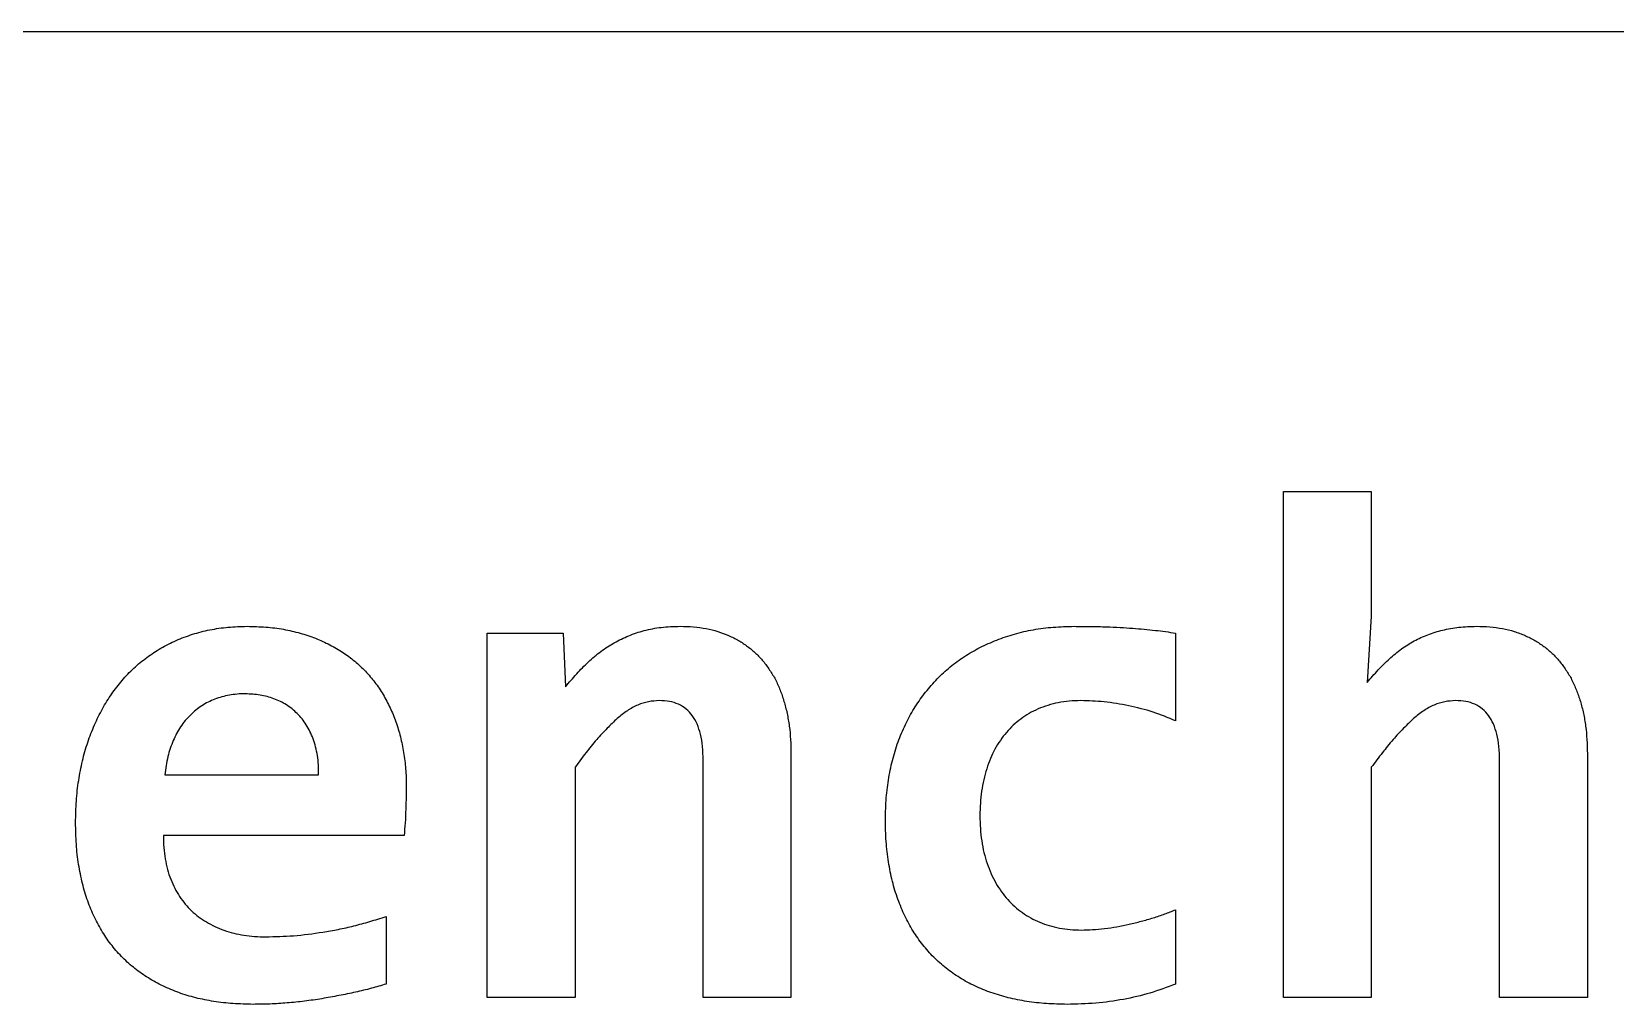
# Model space of a CAD drawing. Header units: inches. Extents: x -5.1 to 5.1, y -2.5 to 2.
# Drawn here: x 2.35 to 3.914, y 0.993 to 1.954 of the extents above; entities that cross this region are included whole.
import ezdxf

# ---------------------------------------------------------------- set-up
doc = ezdxf.new("R2010")
doc.units = ezdxf.units.IN
doc.header["$MEASUREMENT"] = 0

msp = doc.modelspace()

# ---------------------------------------------------------------- linework, layer by layer
at = {"color": 7, "linetype": 'Continuous', "lineweight": 25}
for p, q in [((5.1181, 1.954), (-5.1181, 1.954)), ((3.5867, 1), (3.5867, 1.5)), ((3.5867, 1.5), (3.6733, 1.5)), ((3.6733, 1.5), (3.6733, 1.3766)), ((3.6733, 1.3766), (3.6691, 1.3113)), ((2.8, 1), (2.8, 1.36)), ((2.8, 1.36), (2.8751, 1.36)), ((2.8751, 1.36), (2.8772, 1.3069)), ((3.48, 1.36), (3.48, 1.2733)), ((3.1, 1.2409), (3.1, 1)), ((3.8867, 1.2409), (3.8867, 1)), ((2.8867, 1.2275), (2.8867, 1)), ((3.0133, 1), (3.0133, 1.2343)), ((3.6733, 1.2275), (3.6733, 1)), ((3.8, 1), (3.8, 1.2343)), ((2.4815, 1.22), (2.6333, 1.22)), ((2.7178, 1.16), (2.48, 1.16)), ((2.7, 1.08), (2.7, 1.0133)), ((3.48, 1.0867), (3.48, 1.0133)), ((2.8867, 1), (2.8, 1)), ((3.1, 1), (3.0133, 1)), ((3.6733, 1), (3.5867, 1)), ((3.8867, 1), (3.8, 1))]:
    msp.add_line(p, q, dxfattribs=at)
for points, knots in [([(2.3933, 1.1728), (2.3935, 1.1799), (2.3937, 1.1939), (2.3961, 1.2143), (2.3998, 1.2336), (2.405, 1.252), (2.4117, 1.2692), (2.4195, 1.2852), (2.4287, 1.3), (2.4391, 1.3134), (2.4506, 1.3257), (2.4636, 1.3361), (2.4775, 1.3455), (2.4927, 1.353), (2.5089, 1.3592), (2.526, 1.3635), (2.5441, 1.3662), (2.5564, 1.3665), (2.5627, 1.3667)], [0, 0, 0, 0, 0.073752, 0.144311, 0.212076, 0.277862, 0.341496, 0.403243, 0.462509, 0.521196, 0.578924, 0.636149, 0.69349, 0.75186, 0.811493, 0.872363, 0.934857, 1, 1, 1, 1]), ([(2.5627, 1.3667), (2.5689, 1.3665), (2.581, 1.3663), (2.5985, 1.3641), (2.6149, 1.3603), (2.6303, 1.3552), (2.6444, 1.3487), (2.6575, 1.3413), (2.6692, 1.3324), (2.6798, 1.3225), (2.6892, 1.3115), (2.6974, 1.2994), (2.7042, 1.2863), (2.71, 1.2724), (2.7144, 1.2575), (2.7176, 1.2419), (2.7197, 1.2256), (2.7199, 1.2145), (2.72, 1.2089)], [0, 0, 0, 0, 0.073662, 0.143673, 0.210279, 0.273961, 0.335767, 0.39506, 0.452951, 0.510288, 0.567474, 0.624934, 0.683386, 0.743283, 0.804635, 0.867567, 0.932552, 1, 1, 1, 1]), ([(2.8772, 1.3069), (2.8809, 1.3112), (2.8881, 1.3198), (2.8996, 1.3316), (2.9119, 1.3421), (2.9253, 1.3508), (2.9397, 1.3577), (2.9552, 1.3629), (2.9723, 1.3662), (2.9843, 1.3665), (2.9905, 1.3667)], [0, 0, 0, 0, 0.128056, 0.251902, 0.372331, 0.490953, 0.60985, 0.731001, 0.859048, 1, 1, 1, 1]), ([(2.9905, 1.3667), (2.995, 1.3666), (3.0036, 1.3665), (3.0161, 1.3646), (3.0277, 1.3619), (3.0384, 1.3578), (3.0483, 1.3529), (3.0572, 1.347), (3.0654, 1.3401), (3.0727, 1.3323), (3.0791, 1.3236), (3.0849, 1.3141), (3.0895, 1.3037), (3.0933, 1.2925), (3.0963, 1.2806), (3.0985, 1.268), (3.0998, 1.2547), (3.0999, 1.2456), (3.1, 1.2409)], [0, 0, 0, 0, 0.070518, 0.136693, 0.199581, 0.259503, 0.317358, 0.374156, 0.429629, 0.486106, 0.543138, 0.600917, 0.661285, 0.723611, 0.788367, 0.855974, 0.9262, 1, 1, 1, 1]), ([(3.1933, 1.176), (3.1935, 1.1831), (3.1938, 1.197), (3.1964, 1.2172), (3.2005, 1.2365), (3.2063, 1.2546), (3.2137, 1.2716), (3.2225, 1.2874), (3.2328, 1.3018), (3.2442, 1.315), (3.2571, 1.3269), (3.2713, 1.3371), (3.2867, 1.3461), (3.3033, 1.3534), (3.3209, 1.3594), (3.3396, 1.3637), (3.3593, 1.3662), (3.3728, 1.3665), (3.3797, 1.3667)], [0, 0, 0, 0, 0.070791, 0.138228, 0.20352, 0.266901, 0.32855, 0.388162, 0.446852, 0.504848, 0.562764, 0.621093, 0.679673, 0.740052, 0.801896, 0.865571, 0.931288, 1, 1, 1, 1]), ([(3.3797, 1.3667), (3.3852, 1.3666), (3.3958, 1.3666), (3.411, 1.3663), (3.4248, 1.3657), (3.441, 1.3646), (3.4593, 1.363), (3.4733, 1.361), (3.48, 1.36)], [0, 0, 0, 0, 0.164579, 0.315731, 0.452501, 0.575952, 0.799453, 1, 1, 1, 1]), ([(3.6691, 1.3113), (3.6727, 1.3154), (3.6798, 1.3235), (3.691, 1.3348), (3.7028, 1.3445), (3.7155, 1.3525), (3.7291, 1.3588), (3.744, 1.3633), (3.7601, 1.3662), (3.7713, 1.3665), (3.7772, 1.3667)], [0, 0, 0, 0, 0.131508, 0.255797, 0.376042, 0.493953, 0.612105, 0.73296, 0.861167, 1, 1, 1, 1]), ([(3.7772, 1.3667), (3.7816, 1.3666), (3.7903, 1.3665), (3.8027, 1.3646), (3.8144, 1.3619), (3.8251, 1.3578), (3.835, 1.3529), (3.8439, 1.347), (3.8521, 1.3401), (3.8593, 1.3323), (3.8658, 1.3236), (3.8715, 1.3141), (3.8761, 1.3037), (3.88, 1.2925), (3.883, 1.2806), (3.8852, 1.268), (3.8864, 1.2547), (3.8866, 1.2456), (3.8867, 1.2409)], [0, 0, 0, 0, 0.0705183, 0.1366934, 0.1995811, 0.2595027, 0.317358, 0.3741561, 0.4296287, 0.4861058, 0.5431381, 0.6009174, 0.6612849, 0.7236112, 0.7883674, 0.8559741, 0.9261996, 1, 1, 1, 1]), ([(2.561, 1.3), (2.5583, 1.3), (2.553, 1.2999), (2.5453, 1.2987), (2.5379, 1.2972), (2.5309, 1.2949), (2.5243, 1.2919), (2.5179, 1.2884), (2.5121, 1.284), (2.5047, 1.2775), (2.4965, 1.2677), (2.4893, 1.2536), (2.4838, 1.2376), (2.4823, 1.2261), (2.4815, 1.22)], [0, 0, 0, 0, 0.064899, 0.126984, 0.186505, 0.245137, 0.303557, 0.360895, 0.4186, 0.477496, 0.597363, 0.720855, 0.854156, 1, 1, 1, 1]), ([(2.6333, 1.22), (2.6333, 1.2233), (2.6333, 1.2297), (2.6324, 1.2389), (2.6306, 1.2475), (2.6281, 1.2555), (2.625, 1.2627), (2.6213, 1.2694), (2.6172, 1.2753), (2.6124, 1.2806), (2.6072, 1.2852), (2.6017, 1.2893), (2.5957, 1.2926), (2.5871, 1.2962), (2.5755, 1.2994), (2.5659, 1.2998), (2.561, 1.3)], [0, 0, 0, 0, 0.08106, 0.156523, 0.227963, 0.295953, 0.360921, 0.422402, 0.481806, 0.539191, 0.595372, 0.652196, 0.70796, 0.764528, 0.880201, 1, 1, 1, 1]), ([(2.9699, 1.2933), (2.9663, 1.2931), (2.9591, 1.2926), (2.9483, 1.2892), (2.938, 1.2834), (2.9279, 1.2755), (2.9181, 1.2657), (2.9076, 1.2546), (2.8972, 1.2416), (2.8903, 1.2323), (2.8867, 1.2275)], [0, 0, 0, 0, 0.098183, 0.197417, 0.304305, 0.419194, 0.545883, 0.684053, 0.83564, 1, 1, 1, 1]), ([(3.0133, 1.2343), (3.0132, 1.2389), (3.0129, 1.2476), (3.011, 1.2597), (3.0077, 1.27), (3.0029, 1.2786), (2.9966, 1.2853), (2.9889, 1.2901), (2.9798, 1.2929), (2.9733, 1.2932), (2.9699, 1.2933)], [0, 0, 0, 0, 0.166292, 0.311827, 0.440939, 0.554458, 0.66132, 0.767333, 0.877123, 1, 1, 1, 1]), ([(3.3863, 1.2933), (3.3824, 1.2932), (3.375, 1.2931), (3.3641, 1.2914), (3.3538, 1.2889), (3.3442, 1.2852), (3.3352, 1.2808), (3.327, 1.2752), (3.3194, 1.2691), (3.3127, 1.262), (3.3067, 1.2541), (3.3013, 1.2455), (3.2969, 1.2361), (3.2932, 1.2259), (3.2902, 1.2151), (3.2882, 1.2038), (3.2869, 1.1919), (3.2867, 1.1838), (3.2867, 1.1797)], [0, 0, 0, 0, 0.067267, 0.130852, 0.193228, 0.253359, 0.312096, 0.369364, 0.426228, 0.483694, 0.541241, 0.600231, 0.661164, 0.724942, 0.790147, 0.857845, 0.927264, 1, 1, 1, 1]), ([(3.48, 1.2733), (3.4726, 1.2764), (3.4576, 1.2826), (3.4338, 1.2884), (3.4099, 1.2926), (3.3939, 1.2931), (3.3863, 1.2933)], [0, 0, 0, 0, 0.247425, 0.505099, 0.761046, 1, 1, 1, 1]), ([(3.7566, 1.2933), (3.753, 1.2931), (3.7457, 1.2926), (3.735, 1.2892), (3.7247, 1.2834), (3.7146, 1.2755), (3.7048, 1.2657), (3.6943, 1.2546), (3.6839, 1.2416), (3.677, 1.2323), (3.6733, 1.2275)], [0, 0, 0, 0, 0.098183, 0.197417, 0.304305, 0.419194, 0.545883, 0.684053, 0.83564, 1, 1, 1, 1]), ([(3.8, 1.2343), (3.7999, 1.2389), (3.7996, 1.2476), (3.7977, 1.2597), (3.7943, 1.27), (3.7896, 1.2786), (3.7833, 1.2853), (3.7756, 1.2901), (3.7665, 1.2929), (3.76, 1.2932), (3.7566, 1.2933)], [0, 0, 0, 0, 0.166292, 0.311827, 0.440939, 0.554458, 0.66132, 0.767333, 0.877123, 1, 1, 1, 1]), ([(2.72, 1.2089), (2.72, 1.2055), (2.7199, 1.1979), (2.7195, 1.1859), (2.719, 1.1729), (2.7182, 1.1642), (2.7178, 1.16)], [0, 0, 0, 0, 0.204431, 0.464354, 0.741467, 1, 1, 1, 1]), ([(3.3727, 0.9933), (3.3659, 0.9935), (3.3526, 0.9937), (3.3332, 0.9959), (3.3148, 0.9996), (3.2976, 1.0046), (3.2816, 1.0112), (3.2667, 1.0192), (3.2532, 1.0288), (3.2408, 1.0396), (3.23, 1.0521), (3.2202, 1.0657), (3.2122, 1.0808), (3.2053, 1.0972), (3.1998, 1.115), (3.1962, 1.1342), (3.1936, 1.1547), (3.1934, 1.1688), (3.1933, 1.176)], [0, 0, 0, 0, 0.07011, 0.137022, 0.200819, 0.262348, 0.321497, 0.379241, 0.435674, 0.491901, 0.548128, 0.605059, 0.663602, 0.724483, 0.788033, 0.855055, 0.925246, 1, 1, 1, 1]), ([(3.2867, 1.1797), (3.2867, 1.1754), (3.2869, 1.1671), (3.2882, 1.1548), (3.2905, 1.1433), (3.2936, 1.1325), (3.2976, 1.1224), (3.3023, 1.113), (3.3078, 1.1045), (3.314, 1.0967), (3.3209, 1.0898), (3.3285, 1.0837), (3.3369, 1.0786), (3.3457, 1.0741), (3.3552, 1.0709), (3.3653, 1.0685), (3.3759, 1.067), (3.3831, 1.0668), (3.3868, 1.0667)], [0, 0, 0, 0, 0.075269, 0.147269, 0.21588, 0.282082, 0.345799, 0.406796, 0.466513, 0.524398, 0.581485, 0.63851, 0.695368, 0.753356, 0.812355, 0.872732, 0.935096, 1, 1, 1, 1]), ([(2.5687, 0.9933), (2.5621, 0.9935), (2.5491, 0.9937), (2.5301, 0.996), (2.5121, 0.9994), (2.4953, 1.0046), (2.4796, 1.0111), (2.4651, 1.0191), (2.4518, 1.0284), (2.4398, 1.039), (2.429, 1.0512), (2.4197, 1.0646), (2.4116, 1.0794), (2.4049, 1.0956), (2.3998, 1.113), (2.396, 1.1318), (2.3937, 1.1518), (2.3935, 1.1657), (2.3933, 1.1728)], [0, 0, 0, 0, 0.0701013, 0.1365854, 0.2005572, 0.2619614, 0.3213229, 0.3788056, 0.4353896, 0.4914762, 0.5475627, 0.6049539, 0.6635718, 0.7244206, 0.7880261, 0.8546453, 0.9251584, 1, 1, 1, 1]), ([(2.48, 1.16), (2.4801, 1.156), (2.4802, 1.1483), (2.4818, 1.1372), (2.4838, 1.1266), (2.4871, 1.117), (2.4912, 1.108), (2.4959, 1.0998), (2.5015, 1.0923), (2.5078, 1.0856), (2.5148, 1.0796), (2.5226, 1.0746), (2.5309, 1.07), (2.54, 1.0664), (2.5495, 1.0634), (2.5597, 1.0616), (2.5703, 1.0602), (2.5775, 1.0601), (2.5812, 1.06)], [0, 0, 0, 0, 0.073706, 0.143432, 0.209456, 0.272798, 0.333225, 0.392293, 0.449542, 0.506226, 0.563065, 0.620411, 0.679097, 0.739091, 0.801228, 0.865095, 0.930814, 1, 1, 1, 1]), ([(2.5812, 1.06), (2.5904, 1.0602), (2.6092, 1.0607), (2.6331, 1.0638), (2.6529, 1.0673), (2.6684, 1.0707), (2.6841, 1.0751), (2.6947, 1.0783), (2.7, 1.08)], [0, 0, 0, 0, 0.225924, 0.468073, 0.595837, 0.726477, 0.861281, 1, 1, 1, 1]), ([(3.3868, 1.0667), (3.3905, 1.0668), (3.3982, 1.067), (3.41, 1.068), (3.422, 1.0698), (3.4341, 1.0723), (3.446, 1.0754), (3.4579, 1.0786), (3.4692, 1.0824), (3.4765, 1.0853), (3.48, 1.0867)], [0, 0, 0, 0, 0.117412, 0.240656, 0.369101, 0.497793, 0.626641, 0.755278, 0.881363, 1, 1, 1, 1]), ([(2.7, 1.0133), (2.6952, 1.0119), (2.6853, 1.0089), (2.6697, 1.0052), (2.6534, 1.0019), (2.6366, 0.9988), (2.6196, 0.9963), (2.6024, 0.9946), (2.5855, 0.9935), (2.5743, 0.9934), (2.5687, 0.9933)], [0, 0, 0, 0, 0.112347, 0.233911, 0.359963, 0.487879, 0.61748, 0.747959, 0.875652, 1, 1, 1, 1]), ([(3.48, 1.0133), (3.4716, 1.0102), (3.4548, 1.0039), (3.4283, 0.9978), (3.4009, 0.994), (3.3822, 0.9936), (3.3727, 0.9933)], [0, 0, 0, 0, 0.244231, 0.489987, 0.740755, 1, 1, 1, 1])]:
    msp.add_open_spline(points, degree=3, knots=knots, dxfattribs=at)

doc.saveas('drawing.dxf')
